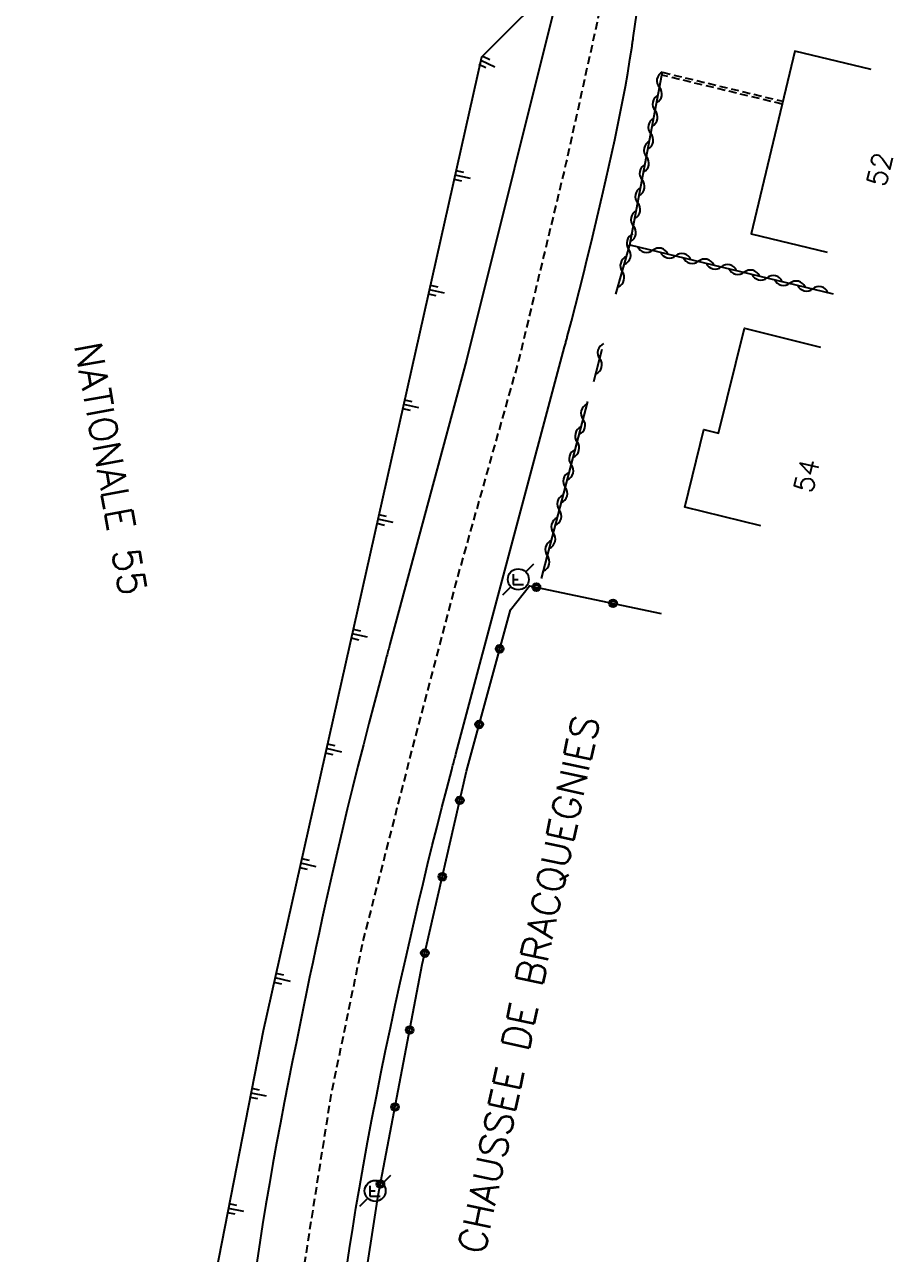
# Model space of a CAD drawing. Header units: millimetres. Extents: x 132999 to 134001, y 131000 to 132000.
# Drawn here: x 133511.1 to 133566.5, y 131118.1 to 131196.6 of the extents above; entities that cross this region are included whole.
import ezdxf
from ezdxf.enums import TextEntityAlignment as Align

# ---------------------------------------------------------------- set-up
doc = ezdxf.new("R2010")
doc.units = ezdxf.units.MM
doc.linetypes.add('DASHED', pattern=[0.75, 0.5, -0.25])
doc.layers.get('0').update_dxf_attribs({"linetype": 'CONTINUOUS'})
for name, color, linetype in [('W0001', 6, 'DASHED'), ('W0008', 7, 'CONTINUOUS'), ('W0100', 7, 'CONTINUOUS'), ('W0112', 1, 'DASHED'), ('W0211', 2, 'CONTINUOUS'), ('W0310', 3, 'CONTINUOUS'), ('W0322', 7, 'CONTINUOUS'), ('W0471', 7, 'CONTINUOUS'), ('W0989', 7, 'CONTINUOUS'), ('W0991', 7, 'CONTINUOUS')]:
    doc.layers.add(name, color=color, linetype=linetype)
doc.styles.get("Standard").update_dxf_attribs({"font": 'romans.shx', "width": 0.85})

# ---------------------------------------------------------------- blocks, each defined once
blk = doc.blocks.new('t310o')
at = {"color": 0, "linetype": 'Continuous'}
for centre, start, end in [((-0.5, 0.375), 216.8699, 323.1304), ((0.5, -0.375), 36.8699, 143.1303)]:
    blk.add_arc(centre, 0.625, start, end, dxfattribs=at)
blk = doc.blocks.new('t322o')
at = {"color": 0, "linetype": 'Continuous'}
for radius in [0.25, 0.15]:
    blk.add_circle((0, 0), radius, dxfattribs=at)
blk = doc.blocks.new('T471')
for p, q in [((0.500001, 0.500001), (1.000002, 1.000002)), ((-0.333334, 0.333334), (-0.333334, -0.333334)), ((-0.333334, 0), (0, 0)), ((-0.500001, -0.500001), (-1.000002, -1.000002)), ((-0.333334, -0.333334), (0.333334, -0.333334))]:
    blk.add_line(p, q)
blk.add_ellipse((0, 0), major_axis=(0.471405, 0.471405), ratio=1, start_param=5.497787144, end_param=11.780972451)
blk = doc.blocks.new('t211o')
at = {"color": 0, "linetype": 'Continuous'}
for p, q in [((0, 1), (0, 0)), ((-0.289, 0.5), (-0.289, 0)), ((0.289, 0.5), (0.289, 0))]:
    blk.add_line(p, q, dxfattribs=at)

msp = doc.modelspace()

# ---------------------------------------------------------------- linework, layer by layer
at = {"layer": 'W0001', "flags": 128}
msp.add_lwpolyline([(133556.093, 131252.31), (133552.584, 131228.097), (133550.221, 131212.24), (133548.196, 131199.251), (133545.664, 131187.78), (133542.626, 131175.128), (133538.575, 131160.789), (133536.212, 131151.848), (133532.668, 131138.016), (133530.642, 131128.232), (133529.123, 131118.616), (133527.942, 131111.025), (133527.266, 131103.94), (133526.423, 131093.481), (133525.747, 131082.854), (133524.735, 131051.309), (133524.735, 131043.886), (133524.06, 131036.464), (133523.047, 131028.198), (133521.865, 131019.595), (133520.177, 131009.979), (133518.321, 131002.051), (133517.887, 131000)], dxfattribs=at)
at = {"layer": 'W0008'}
for points in [[(133545.559, 131175.992), (133545.577, 131176.056), (133545.594, 131176.121), (133545.611, 131176.185), (133545.628, 131176.249), (133545.645, 131176.313), (133545.662, 131176.378), (133545.68, 131176.442), (133545.697, 131176.507), (133545.714, 131176.571), (133545.731, 131176.635), (133545.731, 131176.635), (133545.994, 131177.631), (133546.254, 131178.629), (133546.51, 131179.627), (133546.762, 131180.626), (133547.01, 131181.626), (133547.255, 131182.626), (133547.496, 131183.628), (133547.734, 131184.631), (133547.967, 131185.635), (133548.197, 131186.64), (133548.389, 131187.489), (133548.577, 131188.339), (133548.76, 131189.191), (133548.939, 131190.043), (133549.112, 131190.896), (133549.279, 131191.75), (133549.438, 131192.606), (133549.59, 131193.463), (133549.732, 131194.321), (133549.865, 131195.181), (133549.865, 131195.181), (133549.872, 131195.234), (133549.88, 131195.286), (133549.888, 131195.339), (133549.896, 131195.392), (133549.903, 131195.444), (133549.911, 131195.497), (133549.919, 131195.549), (133549.926, 131195.602), (133549.934, 131195.655), (133549.941, 131195.707), (133550.96, 131202.691)], [(133545.403, 131199.631), (133539.303, 131175.147), (133534.411, 131157.018), (133534.385, 131156.921), (133534.359, 131156.823), (133534.332, 131156.726), (133534.306, 131156.629), (133534.28, 131156.532), (133534.253, 131156.434), (133534.227, 131156.337), (133534.201, 131156.239), (133534.175, 131156.142), (133534.148, 131156.044), (133533.784, 131154.682), (133533.424, 131153.32), (133533.067, 131151.956), (133532.716, 131150.59), (133532.369, 131149.224), (133532.028, 131147.856), (133531.692, 131146.487), (133531.362, 131145.116), (133531.039, 131143.744), (133530.722, 131142.37), (133530.509, 131141.428), (133530.299, 131140.485), (133530.092, 131139.541), (133529.887, 131138.597), (133529.685, 131137.652), (133529.485, 131136.707), (133529.286, 131135.761), (133529.09, 131134.815), (133528.894, 131133.869), (133528.701, 131132.922), (133528.701, 131132.922), (133528.438, 131131.633), (133528.178, 131130.342), (133527.922, 131129.051), (133527.669, 131127.759), (133527.422, 131126.466), (133527.18, 131125.173), (133526.945, 131123.878), (133526.718, 131122.582), (133526.498, 131121.284), (133526.288, 131119.985), (133526.288, 131119.985), (133526.047, 131118.421), (133525.819, 131116.854)], [(133531.633, 131117.157), (133531.829, 131118.451), (133532.033, 131119.743), (133532.244, 131121.034), (133532.464, 131122.324), (133532.721, 131123.788), (133532.988, 131125.249), (133533.263, 131126.71), (133533.547, 131128.168), (133533.838, 131129.625), (133534.136, 131131.08), (133534.442, 131132.534), (133534.753, 131133.987), (133535.071, 131135.439), (133535.395, 131136.888), (133535.395, 131136.888), (133535.672, 131138.105), (133535.952, 131139.32), (133536.236, 131140.535), (133536.525, 131141.749), (133536.818, 131142.961), (133537.116, 131144.172), (133537.418, 131145.382), (133537.726, 131146.591), (133538.038, 131147.798), (133538.355, 131149.005), (133538.382, 131149.104), (133538.408, 131149.203), (133538.434, 131149.302), (133538.461, 131149.401), (133538.487, 131149.5), (133538.514, 131149.599), (133538.54, 131149.698), (133538.567, 131149.797), (133538.593, 131149.896), (133538.62, 131149.995), (133545.559, 131175.992)]]:
    msp.add_lwpolyline(points, dxfattribs=at)
at = {"layer": 'W0100'}
for points in [[(133565.124, 131193.691), (133560.263, 131194.861), (133557.458, 131183.202), (133562.319, 131182.033)], [(133558.081, 131164.563), (133553.227, 131165.763), (133554.452, 131170.716), (133555.384, 131170.485), (133557.039, 131177.179), (133561.893, 131175.979)]]:
    msp.add_lwpolyline(points, dxfattribs=at)
at = {"layer": 'W0112'}
msp.add_lwpolyline([(133559.45, 131191.481), (133551.759, 131193.331), (133551.806, 131193.509), (133559.493, 131191.659)], dxfattribs=at)
at = {"layer": 'W0211'}
msp.add_lwpolyline([(133545.403, 131199.631), (133540.259, 131194.481), (133526.329, 131132.346), (133523.103, 131115.929), (133518.249, 131052.188), (133516.826, 131033.216), (133515.242, 131020.849), (133511.746, 131002.703), (133511.091, 131000)], dxfattribs=at)
at = {"layer": 'W0310', "flags": 128}
for points in [[(133548.834, 131179.344), (133549.729, 131182.503), (133551.759, 131193.331)], [(133549.729, 131182.503), (133562.711, 131179.379)], [(133547.436, 131173.776), (133547.962, 131175.84)], [(133544.082, 131161.213), (133547.04, 131172.505)]]:
    msp.add_lwpolyline(points, dxfattribs=at)
at = {"layer": 'W0322', "flags": 128}
msp.add_lwpolyline([(133529.585, 131072.803), (133530.083, 131082.587), (133530.788, 131096.931), (133531.701, 131109.146), (133533.664, 131121.845), (133536.47, 131136.583), (133539.298, 131148.912), (133542.097, 131159.219), (133543.319, 131160.751), (133551.717, 131158.979)], dxfattribs=at)

# ---------------------------------------------------------------- block references
at = {"layer": 'W0211'}
for p, rotation in [((133540.211, 131194.265), 244.3807520972954), ((133538.57, 131186.947), 257.3633022597174), ((133536.929, 131179.629), 257.3633022596665), ((133535.289, 131172.31), 257.3633022598184), ((133533.648, 131164.992), 257.3633022594977), ((133532.007, 131157.674), 257.3633022596001), ((133530.366, 131150.355), 257.3633022596622), ((133528.726, 131143.037), 257.3633022594353), ((133527.085, 131135.719), 257.3633022599985), ((133525.549, 131128.378), 258.8844620668135), ((133524.103, 131121.019), 258.8844620663677)]:
    msp.add_blockref('t211o', p, dxfattribs=dict(at, rotation=rotation))
at = {"layer": 'W0310'}
for p, rotation in [((133551.611, 131192.544), 79.38155161712979), ((133551.335, 131191.07), 79.38155161712979), ((133551.059, 131189.596), 79.38155161712979), ((133550.782, 131188.121), 79.38155161712979), ((133550.506, 131186.647), 79.38155161712979), ((133550.229, 131185.173), 79.38155161712979), ((133549.953, 131183.698), 79.38155161712979), ((133549.652, 131182.23), 74.1842591372203), ((133551.187, 131182.152), 346.4665401616018), ((133552.646, 131181.801), 346.4665401616018), ((133549.243, 131180.787), 74.1842591372203), ((133554.104, 131181.45), 346.4665401616018), ((133555.562, 131181.099), 346.4665401616018), ((133557.021, 131180.748), 346.4665401616018), ((133558.479, 131180.397), 346.4665401616018), ((133559.937, 131180.046), 346.4665401616018), ((133561.396, 131179.695), 346.4665401616018), ((133547.806, 131175.229), 75.71064459064722), ((133546.742, 131171.37), 75.3208343373179), ((133546.362, 131169.919), 75.3208343373179), ((133545.982, 131168.468), 75.3208343373179), ((133545.602, 131167.017), 75.3208343373179), ((133545.222, 131165.566), 75.3208343373179), ((133544.842, 131164.115), 75.3208343373179), ((133544.462, 131162.664), 75.3208343373179)]:
    msp.add_blockref('t310o', p, dxfattribs=dict(at, rotation=rotation))
at = {"layer": 'W0322'}
for p, rotation in [((133543.761, 131160.657), 348.0912942371909), ((133548.653, 131159.626), 348.0912942371909), ((133541.418, 131156.72), 74.8067291142442), ((133540.108, 131151.895), 74.8067291142442), ((133538.871, 131147.051), 77.0826037711515), ((133537.753, 131142.178), 77.0826037711515), ((133536.636, 131137.304), 77.0826037711515), ((133535.674, 131132.398), 79.2208704490702), ((133534.738, 131127.486), 79.2208704490702), ((133533.803, 131122.575), 79.2208704490702)]:
    msp.add_blockref('t322o', p, dxfattribs=dict(at, rotation=rotation))
at = {"layer": 'W0471'}
for p in [(133542.606, 131161.155), (133533.464, 131122.13)]:
    msp.add_blockref('T471', p, dxfattribs=at)

# ---------------------------------------------------------------- texts
at = {"layer": 'W0989'}
for s, rotation, p in [('NATIONALE 55', 280.39382, (133516.583, 131168.215)), ('CHAUSSEE DE BRACQUEGNIES', 77.841, (133543.345, 131135.287))]:
    msp.add_text(s, height=1.75, rotation=rotation, dxfattribs=at).set_placement(p, align=Align.MIDDLE)
at = {"layer": 'W0991'}
for s, p in [('52', (133565.667, 131187.317)), ('54', (133561.001, 131167.778))]:
    msp.add_text(s, height=1.25, rotation=76.68, dxfattribs=at).set_placement(p, align=Align.MIDDLE)

doc.saveas('drawing.dxf')
